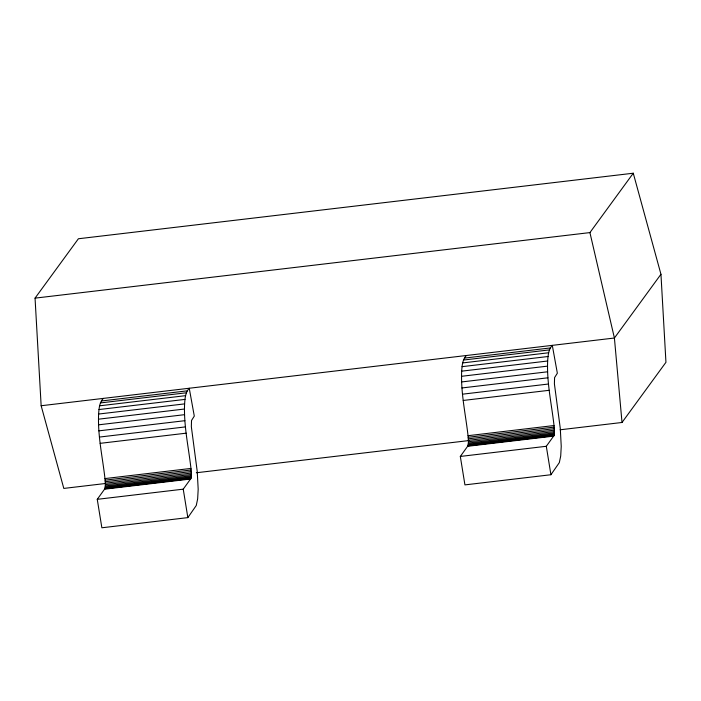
<?xml version="1.0" encoding="UTF-8"?>
<svg xmlns="http://www.w3.org/2000/svg" width="701" height="701" viewBox="0 0 701 701"><rect width="100%" height="100%" fill="white"/><g stroke="black" fill="none" stroke-linecap="round" stroke-linejoin="round"><path stroke-width="1.05" d="M187.85 517.618L183.241 489.167L190.909 478.52L191.391 474.463L190.961 468.426C188.551 446.984 183.627 425.595 184.6 403.89C185.02 398.466 185.301 392.446 189.244 388.249L194.291 416.105L191.522 420.486L191.347 426.743L197.226 471.379L198.181 489.263L197.656 498.893L196.254 505.517L187.85 517.618L101.864 527.783L97.255 499.331L104.922 488.685L105.395 484.619L104.975 478.581C102.565 457.14 97.632 435.75 98.613 414.046C99.025 408.622 99.314 402.611 103.257 398.405M550.916 474.735L546.307 446.283L553.974 435.636L554.447 431.571L554.027 425.533C551.617 404.1 546.684 382.702 547.656 361.006C548.077 355.582 548.366 349.562 552.309 345.365L557.348 373.221L554.579 377.602L554.403 383.859L560.292 428.495L561.238 446.379L560.712 456.009L559.319 462.625L550.916 474.735L464.929 484.89L460.32 456.439L467.979 445.792L468.461 441.735L468.04 435.698C465.622 414.256 460.697 392.858 461.67 371.162C462.09 365.738 462.38 359.718 466.314 355.521M105.08 483.541L63.809 488.422L41.149 405.739L35.05 298.135L78.398 238.761L633.266 173.217L660.955 274.266L665.95 362.303L622.015 422.475L560.117 429.792M35.05 298.135L589.918 232.592L633.266 173.217M660.955 274.266L614.409 338.022L622.015 422.475M41.149 405.739L614.409 338.022L589.918 232.592M101.373 400.99L187.36 390.825M464.43 358.097L550.425 347.941M100.383 402.935L186.37 392.779M463.449 360.051L549.435 349.895M99.586 405.818L185.572 395.662M462.642 362.934L548.629 352.769M98.99 409.55L184.976 399.395M462.047 366.667L548.033 356.511M98.613 414.046L184.6 403.89M461.67 371.162L547.656 361.006M98.464 419.189L184.451 409.034M461.53 376.297L547.516 366.141M98.552 424.832L184.538 414.677M461.617 381.949L547.604 371.793M98.867 430.852L184.862 420.688M461.933 387.96L547.919 377.804M99.411 437.074L185.406 426.909M462.476 394.181L548.462 384.025M100.164 443.339L186.151 433.183M463.23 400.455L549.216 390.299M104.975 478.581L190.961 468.426M468.04 435.698L554.027 425.533M105.159 480.15L191.154 469.994M468.224 437.258L554.211 427.102M105.299 481.701L191.285 471.545M468.356 438.817L554.351 428.661M105.378 483.208L191.364 473.052M468.443 440.316L554.43 430.16M196.306 472.763L468.89 440.57M105.395 484.619L191.391 474.463M468.461 441.735L554.447 431.571M105.36 485.907L191.355 475.742M468.426 443.014L554.412 432.859M105.273 487.029L191.259 476.873M468.329 444.145L554.316 433.98M105.124 487.957L191.11 477.802M468.18 445.074L554.167 434.918M104.922 488.685L190.909 478.52M467.979 445.792L553.974 435.636M104.677 489.167L190.663 479.011M467.733 446.283L553.72 436.127M97.255 499.331L183.241 489.167M460.32 456.439L546.307 446.283"/></g></svg>
